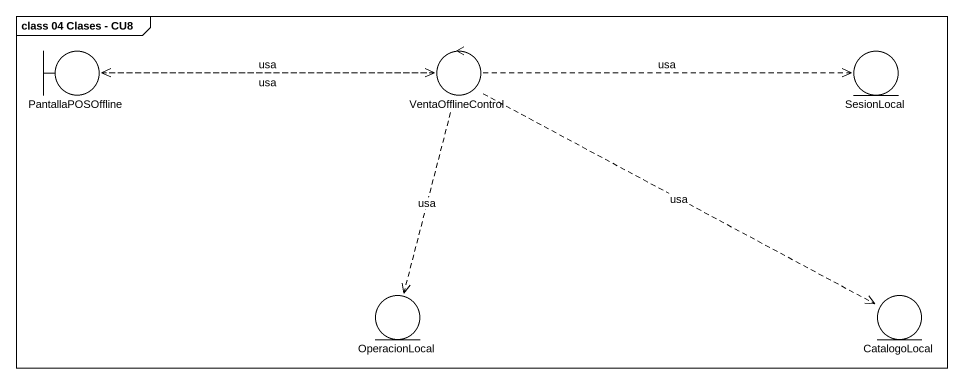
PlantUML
@startuml
mainframe class 04 Clases - CU8
boundary PantallaPOSOffline
control VentaOfflineControl
entity SesionLocal
entity OperacionLocal
entity CatalogoLocal
PantallaPOSOffline .right.> VentaOfflineControl : usa
VentaOfflineControl .left.> PantallaPOSOffline : usa
VentaOfflineControl .right.> SesionLocal : usa
VentaOfflineControl ..> OperacionLocal : usa
VentaOfflineControl ..> CatalogoLocal : usa
@enduml
